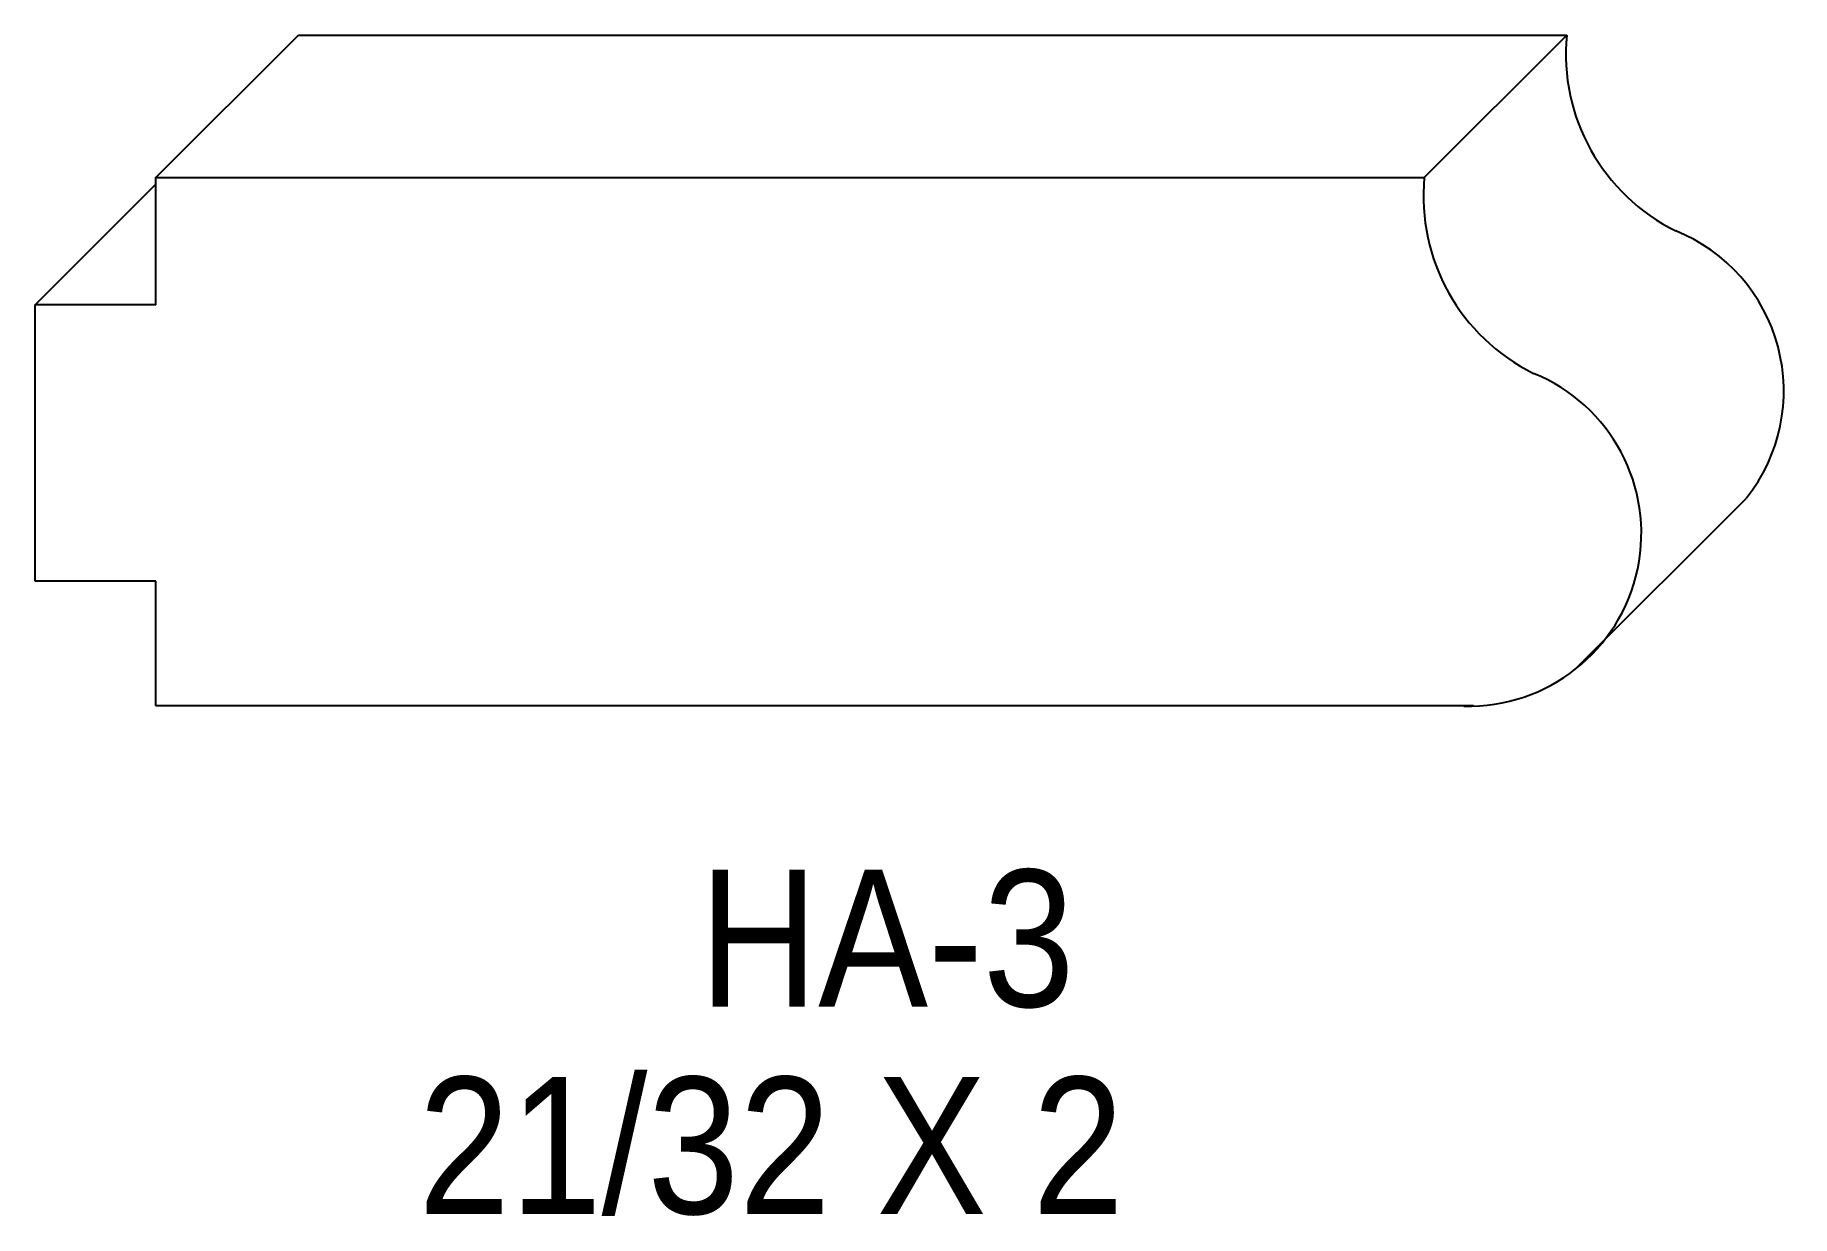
# Model space of a CAD drawing. Extents: x 87.82 to 90, y 156.03 to 157.5.
import ezdxf

# ---------------------------------------------------------------- set-up
doc = ezdxf.new("R2010")
doc.units = 0
doc.header["$LTSCALE"] = 5
doc.layers.add('PROFILE', color=7, linetype='CONTINUOUS')
doc.styles.add('TXT', font='TXT', dxfattribs={"height": 3.5})

msp = doc.modelspace()

# ---------------------------------------------------------------- linework, layer by layer
at = {"layer": 'PROFILE', "color": 1, "linetype": 'CONTINUOUS'}
for p, q in [((87.9723, 157.3212), (88.1491, 157.4979)), ((88.1491, 157.4979), (89.7231, 157.4979)), ((89.5464, 157.3212), (89.7231, 157.4979)), ((87.8224, 157.163), (87.9723, 157.313)), ((87.9723, 157.3212), (89.5464, 157.3212)), ((87.9723, 157.163), (87.9723, 157.3212)), ((87.8224, 156.8201), (87.8224, 157.163)), ((87.9723, 157.163), (87.8224, 157.163)), ((89.7342, 156.7112), (89.9463, 156.9233)), ((87.9723, 156.8201), (87.8224, 156.8201)), ((87.9723, 156.6652), (87.9723, 156.8201)), ((89.6073, 156.6652), (87.9723, 156.6652))]:
    msp.add_line(p, q, dxfattribs=at)
for centre, major_axis, start_param, end_param in [((89.9674, 157.4748), (0, 0.2454), 1.476264, -3.600472), ((89.7907, 157.298), (0, 0.2454), 1.476264, -3.600472), ((89.7781, 157.0562), (0, 0.2144), -2.239025, -0.385672), ((89.6014, 156.8794), (0, 0.2144), -3.169261, -0.385672)]:
    msp.add_ellipse(centre, major_axis=major_axis, ratio=1, start_param=start_param, end_param=end_param, dxfattribs=at)

# ---------------------------------------------------------------- texts
at = {"layer": 'PROFILE', "color": 1, "linetype": 'CONTINUOUS', "style": 'TXT', "width": 0.9}
for s, p in [('HA-3', (88.6464, 156.2918)), ('21/32 X 2', (88.2979, 156.0346))]:
    msp.add_text(s, height=0.16996, dxfattribs=at).set_placement(p)

doc.saveas('drawing.dxf')
